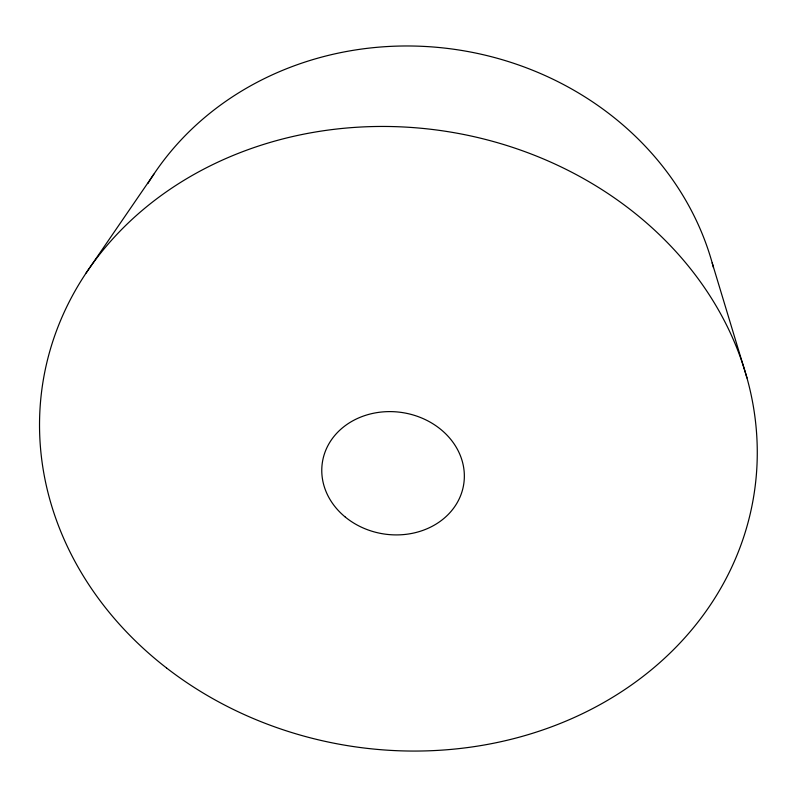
<?xml version="1.0" encoding="UTF-8"?>
<svg xmlns="http://www.w3.org/2000/svg" width="797" height="797" viewBox="0 0 797 797"><rect width="100%" height="100%" fill="white"/><g stroke="black" fill="none" stroke-linecap="round" stroke-linejoin="round"><path stroke-width="1.2" d="M86.086 273.052L153.841 174.194M712.189 262.91L746.968 377.957M147.844 183.579A306.108 276.679 8.8 0 1 456.532 49.643A306.108 276.679 8.8 0 1 713.454 267.583M166.553 667.976A359.935 311.069 8.8 0 0 751.551 507.838A359.935 311.069 8.8 0 0 277.097 140.451A359.935 311.069 8.8 0 0 166.553 667.976M345.35 517.114A71.511 61.399 8.8 0 0 462.788 488.86A71.511 61.399 8.8 0 0 371.033 413.802A71.511 61.399 8.8 0 0 345.35 517.114"/></g></svg>
